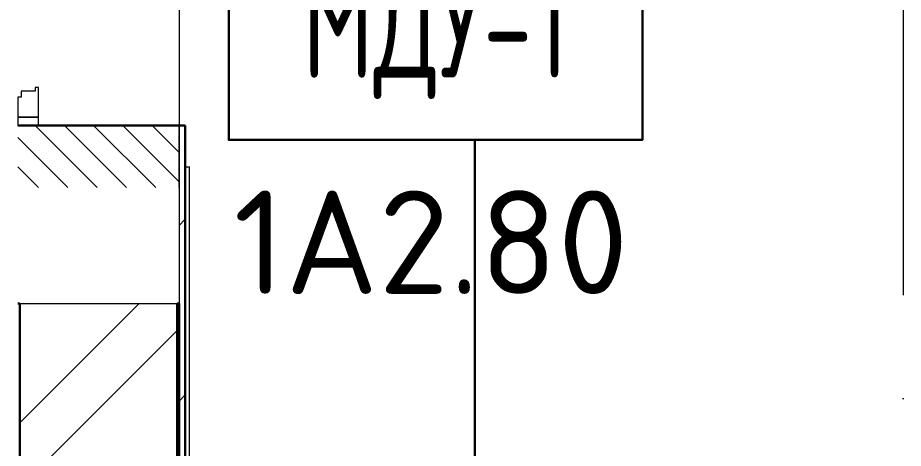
# Model space of a CAD drawing. Header units: millimetres. Extents: x -1073752 to 1436911, y -1379358 to 94781.
# Drawn here: x -1027743 to -1025603, y -988876 to -987835 of the extents above; entities that cross this region are included whole.
import ezdxf
from ezdxf.enums import TextEntityAlignment as Align

# ---------------------------------------------------------------- set-up
doc = ezdxf.new("R2010")
doc.units = ezdxf.units.MM
doc.set_wipeout_variables(frame=1)
doc.linetypes.add('ADSK_Линия сетки', pattern=[25, 20, -2.5, 0, -2.5])
doc.linetypes.add('ADSK_Штриховая_ш2 п1_5', pattern=[4.5, 3, -1.5])
for name, color, linetype, lineweight in [('RC-Дымоудаление', 1, 'Continuous', 30), ('Двери', 252, 'Continuous', 9), ('лс', 5, 'Continuous', 30), ('Ограждение', 252, 'Continuous', 9), ('Оси', 252, 'Continuous', 9), ('Стены внутренние', 7, 'Continuous', 18), ('Стены наружные', 7, 'Continuous', 18)]:
    doc.layers.add(name, color=color, linetype=linetype, lineweight=lineweight)
doc.layers.add('RC-Позиционные_обозначения', color=7, linetype='Continuous')
doc.styles.add('ISOCPEUR', font='isocpeur.ttf', dxfattribs={"height": 250})
doc.styles.add('RubezhCAD', font='isocpeur.ttf')
doc.styles.get("Standard").update_dxf_attribs({"font": 'arial.ttf'})

# ---------------------------------------------------------------- blocks, each defined once
blk = doc.blocks.new('2 этаж')
at = {"layer": 'Двери', "lineweight": 18, "true_color": 0x636466}
h = blk.add_hatch(dxfattribs=at)
h.set_pattern_fill('FP_2', color=251, angle=89.9999999999999, style=0, pattern_type=2)
h.set_pattern_definition([(134.9999999999999, (131231.0060557647, 20395.74682289857), (-35.35533905932744, -35.35533905932731), [])])
h.paths.add_polyline_path([(131036.0060557647, 19470.74682289857), (131426.0060557647, 19470.74682289857), (131426.0060557647, 19620.74682289857), (131036.0060557647, 19620.74682289857), (131036.0060557647, 19490.5058888385)])
h.paths.add_polyline_path([(131234.3472162906, 21420.74682289857), (131426.0060557648, 21420.74682289857), (131426.0060557648, 21570.74682289863), (131036.0060557648, 21570.74682289863), (131036.0060557648, 21420.74682289863)])
at = {"layer": 'Двери', "color": 251, "true_color": 0x636466}
for p, q in [((131086.0060557647, 19712.74682289857), (131078.0060557647, 19712.74682289857)), ((131078.0060557647, 19712.74682289857), (131078.0060557647, 19703.74682289857)), ((131086.0060557647, 19640.74682289857), (131086.0060557647, 19712.74682289857)), ((131036.0060557648, 19689.74682289857), (131036.0060557648, 19640.74682289857)), ((131044.0060557648, 19689.74682289857), (131036.0060557648, 19689.74682289857)), ((131078.0060557647, 19703.74682289857), (131044.0060557648, 19703.74682289857)), ((131044.0060557648, 19703.74682289857), (131044.0060557648, 19689.74682289857)), ((131086.0060557647, 19640.74682289857), (131036.0060557648, 19640.74682289857)), ((131036.0060557648, 19640.74682289857), (131036.0060557648, 19620.74682289857)), ((131036.0060557648, 19640.74682289857), (131086.0060557647, 19640.74682289857)), ((131086.0060557647, 19620.74682289857), (131086.0060557647, 19640.74682289857)), ((131036.0060557648, 19620.74682289857), (131086.0060557647, 19620.74682289857))]:
    blk.add_line(p, q, dxfattribs=at)
at = {"layer": 'Двери', "color": 251, "linetype": 'ADSK_Штриховая_ш2 п1_5', "true_color": 0x636466}
for p, q in [((131426.0060557647, 19620.74682289857), (131036.0060557647, 19620.74682289857)), ((131426.0060557647, 19470.74682289857), (131426.0060557647, 19620.74682289857))]:
    blk.add_line(p, q, dxfattribs=at)
at = {"layer": 'Ограждение', "color": 251, "true_color": 0x636466}
for p in [(131441.0060557648, 19520.74682289857), (131451.0060557647, 18590.74682289857)]:
    blk.add_line(p, (131451.0060557648, 19520.74682289857), dxfattribs=at)
at = {"layer": 'Оси', "color": 251, "linetype": 'ADSK_Линия сетки', "ltscale": 100, "true_color": 0x636466}
for p, q in [((131426.0060557647, 33711.38659910089), (131426.0060557647, -32265.38825226447)), ((133176.0060557646, 33711.38659910089), (133176.0060557646, -32265.38825226447))]:
    blk.add_line(p, q, dxfattribs=at)
at = {"layer": 'Стены внутренние', "color": 251, "true_color": 0x636466}
for p, q in [((131426.0060557647, 21845.74682289857), (131426.0060557647, 19620.74682289857)), ((131041.0060557647, 19190.74682289857), (131421.0060557647, 19190.74682289857))]:
    blk.add_line(p, q, dxfattribs=at)
at = {"layer": 'Стены внутренние', "color": 251, "lineweight": 30, "true_color": 0x636466}
for p, q in [((131426.0060557647, 19620.74682289857), (131036.0060557647, 19620.74682289857)), ((131041.0060557647, 19190.74682289857), (131036.0060557647, 19190.74682289857)), ((131426.0060557647, 19190.74682289857), (131421.0060557647, 19190.74682289857))]:
    blk.add_line(p, q, dxfattribs=at)
at = {"layer": 'Стены наружные', "color": 251, "lineweight": 30, "true_color": 0x636466}
for p, q in [((131441.0060557647, 19620.74682289857), (131426.0060557647, 19620.74682289857)), ((131441.0060557647, 18580.74682289857), (131441.0060557647, 19620.74682289857)), ((131041.0060557647, 19190.74682289857), (131041.0060557647, 17440.74682289857)), ((131421.0060557647, 19190.74682289857), (131421.0060557647, 17440.74682289857)), ((131426.0060557647, 19190.74682289857), (131426.0060557647, 18445.74682289857))]:
    blk.add_line(p, q, dxfattribs=at)
at = {"layer": 'Стены наружные', "color": 251, "true_color": 0x636466}
blk.add_line((131426.0060557647, 19620.74682289857), (131426.0060557647, 19190.74682289857), dxfattribs=at)
at = {"layer": 'Стены наружные', "color": 251, "linetype": 'Continuous', "lineweight": 9, "true_color": 0x636466}
for p, q in [((131426.0060557648, 19379.17601168557), (131441.0060557647, 19394.17601168551)), ((131041.0060557647, 18902.42890682659), (131329.3239718367, 19190.74682289857)), ((131041.0060557647, 18902.42890682659), (131329.3239718367, 19190.74682289857)), ((131041.0060557647, 18745.27490682661), (131421.0060557647, 19125.27490682661)), ((131041.0060557647, 18745.27490682661), (131421.0060557647, 19125.27490682661)), ((131426.0060557648, 18954.91194297362), (131441.0060557647, 18969.91194297362))]:
    blk.add_line(p, q, dxfattribs=at)
blk = doc.blocks.new('RC-UGO-MDU-01')
at = {"layer": 'RC-Дымоудаление'}
blk.add_point((0, 0), dxfattribs=at)
blk.add_attdef('PSTN', text='', height=2.5, dxfattribs=at).set_placement((5.821410583069976, 2.369711458774724), align=Align.BOTTOM_CENTER)
blk.add_wipeout([(4.997915574205763, 2.4976390756200715), (4.99791557414383, -2.497639076085761), (-4.997915574205763, -2.497639075595549), (-4.997915574147522, 2.4976390760857097)]).dxf.layer = 'RC-Дымоудаление'
blk.add_wipeout([(-4.99791557423207, -2.497639075598272), (-4.997915574172859, 2.497639076122141), (4.997915574205015, 2.4976390760020877), (4.997915574145805, -2.4976390757183253)]).dxf.layer = 'RC-Дымоудаление'
blk.add_lwpolyline([(-4.997915574147555, 2.497639076085761), (4.997915574202125, 2.4976390756201), (4.997915574143917, -2.497639076085761), (-4.997915574205763, -2.4976390756201), (-4.997915574147555, 2.497639076085761)], close=True, dxfattribs=at)
at = {"layer": 'RC-Дымоудаление', "ltscale": 100, "style": 'ISOCPEUR', "width": 0.7}
blk.add_text('МДУ-1', height=2.5, dxfattribs=at).set_placement((2.728484105318785e-11, -2.328306436538696e-10), align=Align.MIDDLE)

msp = doc.modelspace()

# ---------------------------------------------------------------- linework, layer by layer
at = {"layer": 'лс', "color": 5}
msp.add_line((-1026638.519830468, -990274.996915297), (-1026638.519830443, -988130.2506917035), dxfattribs=at)

# ---------------------------------------------------------------- block references
msp.add_blockref('2 этаж', (-1158779.179411415, -1007716.462640071))

# ---------------------------------------------------------------- next in the draw order: block references
at = {"layer": 'RC-Дымоудаление', "color": 4, "linetype": 'Continuous', "lineweight": 40, "ltscale": 15}
ref = msp.add_blockref('RC-UGO-MDU-01', (-1026733.558279043, -987880.4867841365), dxfattribs=dict(at, xscale=100, yscale=100, zscale=100))
ref.add_attrib('PSTN', '1А2.80', dxfattribs={"layer": 'RC-Позиционные_обозначения', "height": 250, "style": 'RubezhCAD'}).set_placement((-1026744.338530643, -988577.6532659899), align=Align.BOTTOM_CENTER)

doc.saveas('drawing.dxf')
